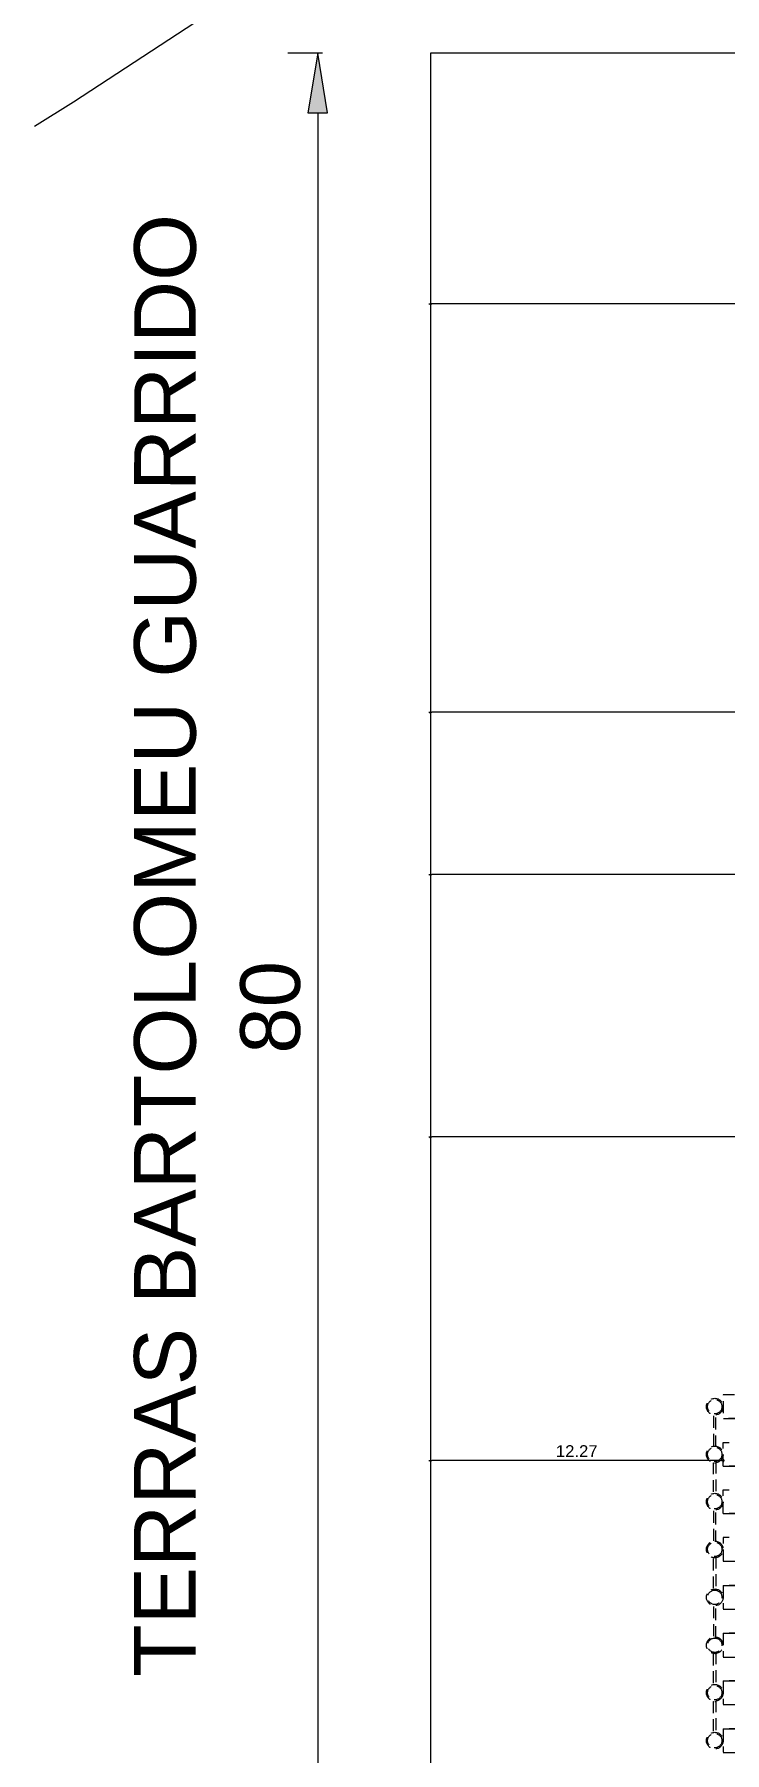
# Model space of a CAD drawing. Header units: metres. Extents: x 147 to 427, y -16 to 162.
# Drawn here: x 219.5 to 248.4, y 51.9 to 124 of the extents above; entities that cross this region are included whole.
import ezdxf

# ---------------------------------------------------------------- set-up
doc = ezdxf.new("R2010")
doc.units = ezdxf.units.M
doc.linetypes.add('IMPORT-Dashed _3_', pattern=[0.75, 0.5, -0.25])
doc.layers.add('1053_ARQ_BASE_MATADOURO_dwg', color=7, linetype='Continuous', lineweight=5, true_color=0x767676)
for name, color, linetype, lineweight in [('A-COTAS', 7, 'Continuous', 9), ('A-TEXTO1', 7, 'Continuous', 5), ('A_PROJEÇÃO', 7, 'IMPORT-Dashed _3_', 5)]:
    doc.layers.add(name, color=color, linetype=linetype, lineweight=lineweight)
doc.styles.add('Arial_12', font='arial.ttf', dxfattribs={"height": 2.5})
doc.styles.add('Arial_4', font='arial.ttf', dxfattribs={"height": 0.5})
doc.styles.add('Arial_8', font='arial.ttf', dxfattribs={"height": 2.582216})

# ---------------------------------------------------------------- blocks, each defined once
blk = doc.blocks.new('1053_ARQ_BASE_MATADOURO_dwg_PU-Tick-4039619-TÉRREO 1_20 - Dependente 1')
at = {"layer": 'A-COTAS', "color": 253, "true_color": 0xaaaaaa}
for p, q in [((1, 0), (-1, 0)), ((-0.5, -0.5), (0.5, 0.5)), ((0, -1), (0, 1))]:
    blk.add_line(p, q, dxfattribs=at)
blk = doc.blocks.new('1053_ARQ_BASE_MATADOURO_dwg_sanitario-4039603-TÉRREO 1_20 - Dependente 1')
at = {"layer": 'A_PROJEÇÃO', "color": 253, "true_color": 0xaaaaaa, "flags": 128}
for points in [[(610440.146, 9201708.137), (610440.146, 9201707.656), (610440.146, 9201707.156), (610440.146, 9201707.656), (610440.146, 9201708.156), (610410.146, 9201708.156), (610410.146, 9201707.156), (610440.146, 9201707.156), (610410.146, 9201707.156)], [(610409.796, 9201706.002), (610409.847, 9201706.002), (610409.847, 9201707.309), (610409.796, 9201707.309), (610409.746, 9201707.309), (610409.746, 9201706.002), (610409.796, 9201706.002)], [(610410.146, 9201705.156), (610440.146, 9201705.156), (610410.146, 9201705.156), (610410.146, 9201706.156), (610440.146, 9201706.156), (610440.146, 9201705.656), (610440.146, 9201705.156), (610440.146, 9201705.656), (610440.146, 9201706.137)], [(610409.796, 9201705.309), (610409.847, 9201705.309), (610409.847, 9201704.021), (610409.796, 9201704.021), (610409.746, 9201704.021), (610409.746, 9201705.309), (610409.796, 9201705.309)], [(610410.146, 9201703.174), (610440.146, 9201703.174), (610410.146, 9201703.174), (610410.146, 9201704.174), (610440.146, 9201704.174), (610440.146, 9201703.674), (610440.146, 9201703.174), (610440.146, 9201703.674), (610440.146, 9201704.156)], [(610410.146, 9201699.165), (610440.146, 9201699.165), (610440.146, 9201699.665), (610440.146, 9201700.165), (610440.146, 9201699.665), (610440.146, 9201699.184)], [(610410.146, 9201700.165), (610440.146, 9201700.165), (610410.146, 9201700.165), (610410.146, 9201699.184)], [(610409.796, 9201698.003), (610409.847, 9201698.003), (610409.847, 9201699.319), (610409.796, 9201699.319), (610409.746, 9201699.319), (610409.746, 9201698.003), (610409.796, 9201698.003)], [(610410.146, 9201697.156), (610440.146, 9201697.156), (610440.146, 9201697.656), (610440.146, 9201698.156), (610440.146, 9201697.656), (610440.146, 9201697.175)], [(610410.146, 9201698.156), (610440.146, 9201698.156), (610410.146, 9201698.156), (610410.146, 9201697.175)], [(610410.146, 9201695.166), (610440.146, 9201695.166), (610440.146, 9201695.666), (610440.146, 9201696.166), (610440.146, 9201695.666), (610440.146, 9201695.185)], [(610410.146, 9201696.166), (610440.146, 9201696.166), (610410.146, 9201696.166), (610410.146, 9201695.185)], [(610409.796, 9201695.301), (610409.847, 9201695.301), (610409.847, 9201694.004), (610409.796, 9201694.004), (610409.746, 9201694.004), (610409.746, 9201695.301), (610409.796, 9201695.301)], [(610410.146, 9201693.157), (610440.146, 9201693.157), (610440.146, 9201693.657), (610440.146, 9201694.157), (610440.146, 9201693.657), (610440.146, 9201693.176)], [(610410.146, 9201694.157), (610440.146, 9201694.157), (610410.146, 9201694.157), (610410.146, 9201693.176)]]:
    blk.add_lwpolyline(points, dxfattribs=at)
for points in [[(610409.796, 9201702.021), (610409.847, 9201702.021), (610409.847, 9201703.328), (610409.796, 9201703.328), (610409.746, 9201703.328), (610409.746, 9201702.021)], [(610410.146, 9201701.174), (610440.146, 9201701.174), (610440.146, 9201701.674), (610440.146, 9201702.174), (610410.146, 9201702.174)], [(610409.796, 9201701.328), (610409.847, 9201701.328), (610409.847, 9201700.012), (610409.796, 9201700.012), (610409.746, 9201700.012), (610409.746, 9201701.328)], [(610409.796, 9201697.31), (610409.847, 9201697.31), (610409.847, 9201696.013), (610409.796, 9201696.013), (610409.746, 9201696.013), (610409.746, 9201697.31)]]:
    blk.add_lwpolyline(points, close=True, dxfattribs=at)
at = {"layer": 'A_PROJEÇÃO', "color": 253, "true_color": 0xaaaaaa}
for centre, radius in [((610409.796, 9201701.674), 0.3), ((610409.796, 9201699.665), 0.35)]:
    blk.add_circle(centre, radius, dxfattribs=at)
for centre, major_axis in [((610409.796, 9201707.656), (0.35, 0)), ((610409.796, 9201707.656), (0.3, 0)), ((610409.796, 9201705.656), (0.35, 0)), ((610409.796, 9201705.656), (0.3, 0)), ((610409.796, 9201703.674), (0.35, 0)), ((610409.796, 9201703.674), (0.3, 0)), ((610409.796, 9201701.674), (0, 0.35)), ((610409.796, 9201699.665), (0, 0.3)), ((610409.796, 9201697.656), (0, 0.35)), ((610409.796, 9201697.656), (0, 0.3)), ((610409.796, 9201695.666), (0.35, 0)), ((610409.796, 9201695.666), (0.3, 0)), ((610409.796, 9201693.657), (0.35, 0)), ((610409.796, 9201693.657), (0.3, 0))]:
    blk.add_ellipse(centre, major_axis=major_axis, ratio=1, dxfattribs=at)
blk = doc.blocks.new('1053_ARQ_BASE_MATADOURO_dwg_arq geral tgov-4039641-TÉRREO 1_20 - Dependente 1')
at = {"lineweight": 5, "true_color": 0xaaaaaa}
blk.add_hatch(color=253, dxfattribs=at).paths.add_polyline_path([(-66.802, 37.5), (-67.218, 40), (-67.635, 37.5)])
at = {"color": 253, "lineweight": 5, "true_color": 0xaaaaaa}
for p, q in [((-67.018, 40), (-68.468, 40)), ((-67.218, 40), (-67.635, 37.5)), ((-66.802, 37.5), (-67.218, 40)), ((-67.635, 37.5), (-66.802, 37.5)), ((-67.218, 37.5), (-67.218, -37.5))]:
    blk.add_line(p, q, dxfattribs=at)
at = {"color": 253, "lineweight": 5, "true_color": 0xaaaaaa, "flags": 128}
blk.add_lwpolyline([(62.5, 40), (2.701, 65.771), (-8.153, 69.103), (-15.913, 71.081), (-24.933, 71.01), (-31.618, 68.366), (-43.629, 61.675), (-63.244, 47.251), (-77.444, 37.947), (-79.09, 36.924)], dxfattribs=at)
blk.add_lwpolyline([(-62.5, 40), (-62.5, -40), (62.5, -40), (62.5, 40)], close=True, dxfattribs=at)
at = {"layer": 'A-COTAS', "color": 253, "true_color": 0xaaaaaa}
for p, q in [((-12.483, 29.495), (-62.438, 29.495)), ((-3.233, 12.368), (-62.438, 12.368)), ((14.967, 5.571), (-62.438, 5.571)), ((24.086, -5.433), (-62.438, -5.433)), ((-50.297, -18.997), (-62.438, -18.997))]:
    blk.add_line(p, q, dxfattribs=at)
blk.add_blockref('1053_ARQ_BASE_MATADOURO_dwg_sanitario-4039603-TÉRREO 1_20 - Dependente 1', (-610460.379, -9201724.394))
at = {"xscale": 0.0625, "yscale": 0.0625, "zscale": 0.0625, "rotation": 180}
for p in [(-62.5, 29.495), (-62.5, 12.368), (-62.5, 5.571), (-62.5, -5.433), (-62.5, -18.997), (-50.233, -18.997)]:
    blk.add_blockref('1053_ARQ_BASE_MATADOURO_dwg_PU-Tick-4039619-TÉRREO 1_20 - Dependente 1', p, dxfattribs=at)
at = {"xscale": 0.0625, "yscale": 0.0625, "zscale": 0.0625}
blk.add_blockref('1053_ARQ_BASE_MATADOURO_dwg_PU-Tick-4039619-TÉRREO 1_20 - Dependente 1', (-50.235, -18.997), dxfattribs=at)
at = {"lineweight": 5, "insert": (-70.463, 0), "char_height": 2.5, "width": 4.64845, "attachment_point": 2, "rotation": 89.99844, "line_spacing_factor": 0.941778, "style": 'Arial_12'}
blk.add_mtext('80', dxfattribs=at)
at = {"layer": 'A-COTAS', "insert": (-56.367, -18.352), "char_height": 0.5, "width": 2.0932, "attachment_point": 2, "line_spacing_factor": 0.941778, "style": 'Arial_4'}
blk.add_mtext('12.27', dxfattribs=at)
at = {"layer": 'A-TEXTO1', "insert": (-74.916, -28.068), "char_height": 2.58222, "width": 73.08883, "attachment_point": 1, "rotation": 89.9922, "line_spacing_factor": 0.941778, "style": 'Arial_8'}
blk.add_mtext('TERRAS BARTOLOMEU GUARRIDO', dxfattribs=at)
blk = doc.blocks.new('1053_ARQ_BASE_MATADOURO_dwg-3625622-TÉRREO 1_20 - Dependente 1')
blk.add_blockref('1053_ARQ_BASE_MATADOURO_dwg_arq geral tgov-4039641-TÉRREO 1_20 - Dependente 1', (130.21, 83.186))

msp = doc.modelspace()

# ---------------------------------------------------------------- block references
at = {"layer": '1053_ARQ_BASE_MATADOURO_dwg', "color": 253, "true_color": 0xaaaaaa}
msp.add_blockref('1053_ARQ_BASE_MATADOURO_dwg-3625622-TÉRREO 1_20 - Dependente 1', (168.392, 0), dxfattribs=at)

doc.saveas('drawing.dxf')
